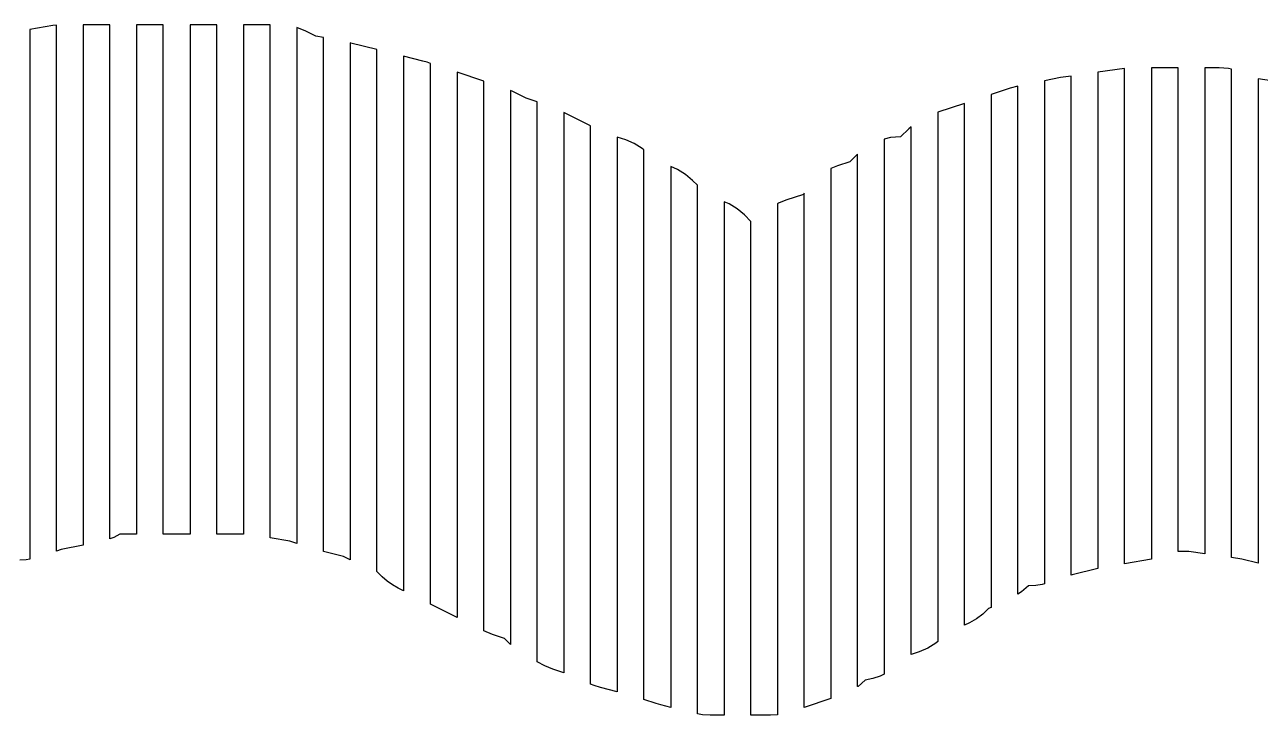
# Model space of a CAD drawing. Header units: metres. Extents: x -6 to 1890, y -8 to 898.
# Drawn here: x 548.8 to 733.9, y 89.1 to 192.6 of the extents above; entities that cross this region are included whole.
import ezdxf

# ---------------------------------------------------------------- set-up
doc = ezdxf.new("R2010")
doc.units = ezdxf.units.M
doc.layers.add('PASSADAS_COMPLETAS', color=1, linetype='CONTINUOUS')
doc.layers.add('PECAS_2D', color=3, linetype='CONTINUOUS')

msp = doc.modelspace()

# ---------------------------------------------------------------- linework, layer by layer
at = {"layer": 'PASSADAS_COMPLETAS'}
msp.add_lwpolyline([(737.578, 183.95), (733.578, 184.521), (733.578, 179.338), (733.578, 178.042), (733.578, 176.746), (733.578, 175.45), (733.578, 174.155), (733.578, 172.859), (733.578, 171.563), (733.578, 170.267), (733.578, 168.972), (733.578, 167.676), (733.578, 166.38), (733.578, 163.788), (733.578, 161.197), (733.578, 159.901), (733.578, 158.605), (733.578, 157.309), (733.578, 156.014), (733.578, 122.323), (733.578, 121.027), (733.578, 119.731), (733.578, 118.436), (733.578, 117.14), (733.578, 115.844), (733.578, 114.548), (733.578, 111.957), (731.157, 112.562), (729.578, 112.787), (729.578, 116.639), (729.578, 117.923), (729.578, 119.207), (729.578, 120.491), (729.578, 121.775), (729.578, 156.442), (729.578, 157.726), (729.578, 159.01), (729.578, 160.294), (729.578, 161.578), (729.578, 164.146), (729.578, 167.998), (729.578, 169.282), (729.578, 170.566), (729.578, 171.85), (729.578, 173.134), (729.578, 174.418), (729.578, 175.702), (729.578, 176.986), (729.578, 178.27), (729.578, 179.554), (729.578, 180.838), (729.578, 185.974), (729.136, 186.078), (727.738, 186.186), (725.578, 186.186), (725.578, 179.684), (725.578, 178.383), (725.578, 177.083), (725.578, 175.782), (725.578, 174.482), (725.578, 173.181), (725.578, 171.881), (725.578, 170.58), (725.578, 169.28), (725.578, 166.679), (725.578, 164.078), (725.578, 162.777), (725.578, 161.477), (725.578, 160.176), (725.578, 158.876), (725.578, 157.575), (725.578, 156.275), (725.578, 122.462), (725.578, 121.162), (725.578, 119.861), (725.578, 118.561), (725.578, 117.26), (725.578, 115.96), (725.578, 113.359), (723.214, 113.697), (721.578, 113.697), (721.578, 117.58), (721.578, 118.874), (721.578, 120.169), (721.578, 121.463), (721.578, 122.758), (721.578, 124.052), (721.578, 157.708), (721.578, 159.003), (721.578, 160.297), (721.578, 161.592), (721.578, 164.18), (721.578, 166.769), (721.578, 168.064), (721.578, 169.358), (721.578, 170.653), (721.578, 171.947), (721.578, 173.242), (721.578, 174.536), (721.578, 175.831), (721.578, 177.125), (721.578, 178.419), (721.578, 179.714), (721.578, 186.186), (717.578, 186.186), (717.578, 179.725), (717.578, 178.432), (717.578, 177.14), (717.578, 175.848), (717.578, 174.555), (717.578, 173.263), (717.578, 171.971), (717.578, 170.678), (717.578, 169.386), (717.578, 168.094), (717.578, 165.509), (717.578, 162.924), (717.578, 161.632), (717.578, 160.34), (717.578, 159.048), (717.578, 157.755), (717.578, 124.155), (717.578, 122.863), (717.578, 121.57), (717.578, 120.278), (717.578, 118.986), (717.578, 117.693), (717.578, 116.401), (717.578, 112.524), (713.578, 111.857), (713.578, 115.765), (713.578, 117.067), (713.578, 118.37), (713.578, 119.672), (713.578, 120.975), (713.578, 122.277), (713.578, 156.142), (713.578, 157.444), (713.578, 158.746), (713.578, 160.049), (713.578, 161.351), (713.578, 162.654), (713.578, 165.259), (713.578, 166.561), (713.578, 169.166), (713.578, 170.469), (713.578, 171.771), (713.578, 173.074), (713.578, 174.376), (713.578, 175.679), (713.578, 176.981), (713.578, 178.284), (713.578, 179.586), (713.578, 186.098), (709.578, 185.531), (709.578, 179.005), (709.578, 177.7), (709.578, 176.395), (709.578, 175.09), (709.578, 173.785), (709.578, 172.48), (709.578, 171.174), (709.578, 169.869), (709.578, 168.564), (709.578, 167.259), (709.578, 165.954), (709.578, 163.344), (709.578, 160.733), (709.578, 159.428), (709.578, 158.123), (709.578, 156.818), (709.578, 155.513), (709.578, 122.885), (709.578, 121.58), (709.578, 120.274), (709.578, 118.969), (709.578, 117.664), (709.578, 116.359), (709.578, 115.054), (709.578, 111.139), (705.725, 110.175), (705.578, 110.126), (705.578, 113.997), (705.578, 115.287), (705.578, 116.577), (705.578, 117.868), (705.578, 119.158), (705.578, 120.448), (705.578, 156.574), (705.578, 157.865), (705.578, 159.155), (705.578, 160.445), (705.578, 161.735), (705.578, 164.316), (705.578, 166.896), (705.578, 168.186), (705.578, 169.477), (705.578, 170.767), (705.578, 172.057), (705.578, 173.347), (705.578, 174.638), (705.578, 175.928), (705.578, 177.218), (705.578, 178.508), (705.578, 184.959), (703.979, 184.717), (701.578, 184.237), (701.578, 177.736), (701.578, 176.436), (701.578, 175.136), (701.578, 173.835), (701.578, 172.535), (701.578, 171.235), (701.578, 169.935), (701.578, 168.635), (701.578, 167.335), (701.578, 166.035), (701.578, 164.734), (701.578, 163.434), (701.578, 160.834), (701.578, 159.534), (701.578, 158.234), (701.578, 156.934), (701.578, 155.633), (701.578, 154.333), (701.578, 119.229), (701.578, 117.929), (701.578, 116.629), (701.578, 115.329), (701.578, 114.029), (701.578, 112.729), (701.578, 108.828), (701.239, 108.735), (700.274, 108.578), (699.191, 108.526), (698.112, 107.625), (697.578, 107.304), (697.578, 111.176), (697.578, 112.466), (697.578, 113.756), (697.578, 115.047), (697.578, 116.337), (697.578, 117.627), (697.578, 155.048), (697.578, 156.339), (697.578, 157.629), (697.578, 158.92), (697.578, 160.21), (697.578, 162.791), (697.578, 164.081), (697.578, 165.371), (697.578, 166.662), (697.578, 167.952), (697.578, 169.243), (697.578, 170.533), (697.578, 171.823), (697.578, 173.114), (697.578, 174.404), (697.578, 175.694), (697.578, 176.985), (697.578, 183.437), (696.423, 183.134), (693.578, 182.186), (693.578, 175.67), (693.578, 174.367), (693.578, 173.063), (693.578, 171.76), (693.578, 169.154), (693.578, 167.851), (693.578, 166.547), (693.578, 165.244), (693.578, 163.941), (693.578, 161.335), (693.578, 160.031), (693.578, 158.728), (693.578, 157.425), (693.578, 156.122), (693.578, 154.819), (693.578, 153.516), (693.578, 115.723), (693.578, 114.42), (693.578, 113.117), (693.578, 111.814), (693.578, 110.51), (693.578, 109.207), (693.578, 105.298), (693.193, 105.136), (692.349, 104.299), (691.395, 103.573), (690.353, 102.979), (689.578, 102.663), (689.578, 107.875), (689.578, 109.179), (689.578, 110.482), (689.578, 111.785), (689.578, 113.088), (689.578, 114.391), (689.578, 152.183), (689.578, 153.486), (689.578, 154.789), (689.578, 156.092), (689.578, 157.395), (689.578, 160.002), (689.578, 161.305), (689.578, 162.608), (689.578, 163.911), (689.578, 165.214), (689.578, 166.518), (689.578, 167.821), (689.578, 169.124), (689.578, 171.73), (689.578, 173.033), (689.578, 174.337), (689.578, 180.852), (685.578, 179.519), (685.578, 173.017), (685.578, 171.716), (685.578, 170.416), (685.578, 169.115), (685.578, 167.815), (685.578, 165.214), (685.578, 162.613), (685.578, 161.313), (685.578, 160.012), (685.578, 158.712), (685.578, 157.412), (685.578, 156.111), (685.578, 154.811), (685.578, 153.51), (685.578, 152.21), (685.578, 150.909), (685.578, 149.609), (685.578, 111.896), (685.578, 110.596), (685.578, 109.296), (685.578, 107.995), (685.578, 106.695), (685.578, 105.394), (685.578, 104.094), (685.578, 100.193), (685.281, 99.938), (684.081, 99.197), (682.789, 98.652), (681.578, 98.248), (681.578, 102.139), (681.578, 103.436), (681.578, 104.733), (681.578, 106.029), (681.578, 107.326), (681.578, 108.623), (681.578, 111.217), (681.578, 147.527), (681.578, 148.824), (681.578, 150.121), (681.578, 151.418), (681.578, 152.714), (681.578, 154.011), (681.578, 155.308), (681.578, 156.605), (681.578, 157.902), (681.578, 159.198), (681.578, 160.495), (681.578, 161.792), (681.578, 163.089), (681.578, 164.386), (681.578, 165.682), (681.578, 166.979), (681.578, 168.276), (681.578, 169.573), (681.578, 170.87), (681.578, 177.354), (681.233, 177.058), (680.02, 175.845), (678.506, 175.736), (677.578, 175.515), (677.578, 169.047), (677.578, 167.754), (677.578, 166.46), (677.578, 165.167), (677.578, 163.874), (677.578, 162.58), (677.578, 161.287), (677.578, 159.993), (677.578, 158.7), (677.578, 156.113), (677.578, 153.526), (677.578, 152.232), (677.578, 150.939), (677.578, 149.645), (677.578, 148.352), (677.578, 147.058), (677.578, 106.961), (677.578, 105.667), (677.578, 104.374), (677.578, 103.08), (677.578, 101.787), (677.578, 100.493), (677.578, 99.2), (677.578, 95.319), (676.974, 95.018), (675.861, 94.633), (674.713, 94.388), (673.648, 93.475), (673.578, 93.432), (673.578, 97.295), (673.578, 98.583), (673.578, 99.87), (673.578, 101.158), (673.578, 102.446), (673.578, 103.733), (673.578, 143.651), (673.578, 144.938), (673.578, 146.226), (673.578, 147.513), (673.578, 148.801), (673.578, 150.089), (673.578, 151.376), (673.578, 152.664), (673.578, 153.952), (673.578, 155.239), (673.578, 156.527), (673.578, 157.815), (673.578, 159.102), (673.578, 161.678), (673.578, 162.965), (673.578, 164.253), (673.578, 165.541), (673.578, 166.828), (673.578, 173.266), (672.411, 172.114), (670.571, 171.501), (669.578, 171.085), (669.578, 164.575), (669.578, 163.273), (669.578, 161.971), (669.578, 160.669), (669.578, 159.367), (669.578, 158.065), (669.578, 156.763), (669.578, 155.461), (669.578, 154.159), (669.578, 152.857), (669.578, 151.555), (669.578, 150.253), (669.578, 148.951), (669.578, 147.649), (669.578, 146.347), (669.578, 145.045), (669.578, 143.743), (669.578, 142.441), (669.578, 141.139), (669.578, 103.381), (669.578, 102.079), (669.578, 100.777), (669.578, 99.475), (669.578, 98.173), (669.578, 96.871), (669.578, 95.569), (669.578, 91.663), (665.578, 90.33), (665.578, 94.184), (665.578, 95.468), (665.578, 96.753), (665.578, 98.038), (665.578, 99.322), (665.578, 100.607), (665.578, 101.891), (665.578, 139.145), (665.578, 140.43), (665.578, 141.714), (665.578, 142.999), (665.578, 144.283), (665.578, 145.568), (665.578, 146.853), (665.578, 148.137), (665.578, 149.422), (665.578, 151.991), (665.578, 153.276), (665.578, 154.56), (665.578, 155.845), (665.578, 157.13), (665.578, 158.414), (665.578, 159.699), (665.578, 160.983), (665.578, 167.406), (665.451, 167.209), (662.815, 166.33), (661.714, 165.881), (661.578, 165.803), (661.578, 158.014), (661.578, 156.715), (661.578, 155.417), (661.578, 154.119), (661.578, 152.82), (661.578, 151.522), (661.578, 150.224), (661.578, 148.925), (661.578, 147.627), (661.578, 146.329), (661.578, 145.03), (661.578, 143.732), (661.578, 142.434), (661.578, 141.135), (661.578, 139.837), (661.578, 138.539), (661.578, 137.24), (661.578, 135.942), (661.578, 99.589), (661.578, 98.291), (661.578, 96.992), (661.578, 95.694), (661.578, 94.396), (661.578, 93.097), (661.578, 89.203), (660.522, 89.137), (657.578, 89.137), (657.578, 93.033), (657.578, 94.332), (657.578, 95.631), (657.578, 96.93), (657.578, 98.229), (657.578, 131.998), (657.578, 133.297), (657.578, 134.596), (657.578, 135.895), (657.578, 137.193), (657.578, 138.492), (657.578, 139.791), (657.578, 141.09), (657.578, 142.389), (657.578, 144.986), (657.578, 147.584), (657.578, 151.481), (657.578, 154.078), (657.578, 155.377), (657.578, 163.17), (656.616, 164.132), (655.551, 165.044), (654.351, 165.785), (653.578, 166.111), (653.578, 158.284), (653.578, 156.979), (653.578, 154.37), (653.578, 147.846), (653.578, 141.323), (653.578, 140.018), (653.578, 137.409), (653.578, 136.104), (653.578, 134.8), (653.578, 133.495), (653.578, 132.19), (653.578, 130.886), (653.578, 98.27), (653.578, 96.965), (653.578, 95.66), (653.578, 94.356), (653.578, 93.051), (653.578, 89.137), (651.474, 89.137), (650.362, 89.205), (649.578, 89.351), (649.578, 93.248), (649.578, 94.547), (649.578, 95.845), (649.578, 97.144), (649.578, 98.443), (649.578, 132.215), (649.578, 133.514), (649.578, 134.813), (649.578, 136.112), (649.578, 137.411), (649.578, 141.308), (649.578, 143.905), (649.578, 146.503), (649.578, 149.101), (649.578, 151.699), (649.578, 154.297), (649.578, 156.895), (649.578, 159.492), (649.578, 160.791), (649.578, 162.09), (649.578, 168.585), (648.861, 169.302), (647.796, 170.214), (646.596, 170.956), (645.578, 171.385), (645.578, 163.665), (645.578, 162.379), (645.578, 161.092), (645.578, 158.519), (645.578, 155.946), (645.578, 153.373), (645.578, 150.8), (645.578, 148.227), (645.578, 145.653), (645.578, 143.08), (645.578, 140.507), (645.578, 139.221), (645.578, 137.934), (645.578, 136.647), (645.578, 135.361), (645.578, 100.624), (645.578, 99.337), (645.578, 98.05), (645.578, 96.764), (645.578, 95.477), (645.578, 94.191), (645.578, 92.904), (645.578, 90.331), (644.097, 90.701), (643.426, 90.897), (641.578, 91.513), (641.578, 94.087), (641.578, 95.374), (641.578, 96.661), (641.578, 97.948), (641.578, 99.235), (641.578, 100.522), (641.578, 101.809), (641.578, 137.845), (641.578, 140.419), (641.578, 141.706), (641.578, 145.568), (641.578, 148.142), (641.578, 150.716), (641.578, 153.29), (641.578, 155.864), (641.578, 158.438), (641.578, 161.012), (641.578, 162.299), (641.578, 166.16), (641.578, 167.447), (641.578, 173.882), (641.333, 174.092), (640.133, 174.834), (638.841, 175.378), (637.578, 175.799), (637.578, 169.303), (637.578, 168.004), (637.578, 166.705), (637.578, 164.107), (637.578, 162.808), (637.578, 160.209), (637.578, 157.611), (637.578, 155.013), (637.578, 152.415), (637.578, 149.816), (637.578, 147.218), (637.578, 144.62), (637.578, 143.321), (637.578, 142.022), (637.578, 140.722), (637.578, 103.047), (637.578, 101.748), (637.578, 100.449), (637.578, 99.15), (637.578, 97.851), (637.578, 96.552), (637.578, 95.252), (637.578, 92.654), (635.048, 93.287), (634.098, 93.58), (633.578, 93.806), (633.578, 96.38), (633.578, 97.667), (633.578, 98.954), (633.578, 100.241), (633.578, 101.528), (633.578, 102.815), (633.578, 104.102), (633.578, 142.714), (633.578, 144.002), (633.578, 145.289), (633.578, 146.576), (633.578, 147.863), (633.578, 150.437), (633.578, 153.011), (633.578, 155.585), (633.578, 158.159), (633.578, 160.734), (633.578, 163.308), (633.578, 165.882), (633.578, 167.169), (633.578, 169.743), (633.578, 171.03), (633.578, 172.317), (633.578, 177.466), (629.578, 179.466), (629.578, 173.008), (629.578, 171.716), (629.578, 170.424), (629.578, 167.841), (629.578, 166.55), (629.578, 163.967), (629.578, 161.383), (629.578, 158.8), (629.578, 156.217), (629.578, 153.634), (629.578, 151.051), (629.578, 149.759), (629.578, 148.468), (629.578, 147.176), (629.578, 145.884), (629.578, 107.137), (629.578, 105.845), (629.578, 104.554), (629.578, 103.262), (629.578, 101.971), (629.578, 100.679), (629.578, 99.387), (629.578, 95.513), (627.915, 96.067), (626.723, 96.561), (625.578, 97.133), (625.578, 102.3), (625.578, 103.591), (625.578, 104.883), (625.578, 106.175), (625.578, 107.467), (625.578, 108.758), (625.578, 147.508), (625.578, 148.8), (625.578, 150.092), (625.578, 151.383), (625.578, 152.675), (625.578, 155.258), (625.578, 157.842), (625.578, 160.425), (625.578, 163.008), (625.578, 165.592), (625.578, 168.175), (625.578, 170.758), (625.578, 173.342), (625.578, 174.633), (625.578, 175.925), (625.578, 181.092), (623.943, 181.637), (621.936, 182.64), (621.578, 182.789), (621.578, 177.599), (621.578, 176.301), (621.578, 175.004), (621.578, 172.409), (621.578, 171.112), (621.578, 168.517), (621.578, 165.922), (621.578, 163.327), (621.578, 160.732), (621.578, 158.137), (621.578, 155.542), (621.578, 154.245), (621.578, 152.947), (621.578, 151.65), (621.578, 150.353), (621.578, 149.055), (621.578, 111.429), (621.578, 110.132), (621.578, 108.835), (621.578, 107.537), (621.578, 106.24), (621.578, 104.942), (621.578, 103.645), (621.578, 99.753), (620.706, 100.624), (618.866, 101.237), (617.578, 101.779), (617.578, 105.642), (617.578, 106.93), (617.578, 108.218), (617.578, 109.505), (617.578, 110.793), (617.578, 112.081), (617.578, 113.368), (617.578, 150.71), (617.578, 151.998), (617.578, 153.286), (617.578, 154.573), (617.578, 155.861), (617.578, 158.436), (617.578, 161.012), (617.578, 163.587), (617.578, 166.162), (617.578, 168.737), (617.578, 171.313), (617.578, 173.888), (617.578, 175.176), (617.578, 177.751), (617.578, 179.039), (617.578, 184.189), (613.578, 185.523), (613.578, 180.333), (613.578, 179.035), (613.578, 177.738), (613.578, 175.143), (613.578, 172.548), (613.578, 169.953), (613.578, 167.358), (613.578, 164.762), (613.578, 162.167), (613.578, 159.572), (613.578, 158.275), (613.578, 156.977), (613.578, 155.68), (613.578, 154.382), (613.578, 153.085), (613.578, 151.787), (613.578, 115.457), (613.578, 112.862), (613.578, 111.565), (613.578, 110.267), (613.578, 108.969), (613.578, 103.779), (609.578, 105.779), (609.578, 109.64), (609.578, 110.927), (609.578, 112.214), (609.578, 113.501), (609.578, 114.788), (609.578, 116.075), (609.578, 118.649), (609.578, 153.396), (609.578, 154.683), (609.578, 155.97), (609.578, 157.257), (609.578, 158.544), (609.578, 159.83), (609.578, 162.404), (609.578, 164.978), (609.578, 167.552), (609.578, 170.126), (609.578, 172.7), (609.578, 175.274), (609.578, 176.561), (609.578, 179.134), (609.578, 180.421), (609.578, 181.708), (609.578, 186.856), (609.11, 187.012), (608.44, 187.207), (605.578, 187.923), (605.578, 182.752), (605.578, 181.459), (605.578, 180.167), (605.578, 177.582), (605.578, 174.996), (605.578, 172.411), (605.578, 169.826), (605.578, 167.24), (605.578, 164.655), (605.578, 162.07), (605.578, 159.485), (605.578, 158.192), (605.578, 156.899), (605.578, 155.607), (605.578, 119.413), (605.578, 118.12), (605.578, 116.828), (605.578, 115.535), (605.578, 114.243), (605.578, 112.95), (605.578, 111.657), (605.578, 107.779), (604.748, 108.194), (603.901, 108.676), (603.108, 109.248), (602.383, 109.899), (601.578, 110.704), (601.578, 113.312), (601.578, 114.615), (601.578, 115.919), (601.578, 117.222), (601.578, 118.526), (601.578, 119.83), (601.578, 121.133), (601.578, 156.332), (601.578, 157.635), (601.578, 158.939), (601.578, 160.243), (601.578, 162.85), (601.578, 165.457), (601.578, 168.064), (601.578, 170.672), (601.578, 173.279), (601.578, 175.886), (601.578, 178.493), (601.578, 179.797), (601.578, 181.101), (601.578, 182.404), (601.578, 183.708), (601.578, 188.923), (597.677, 189.887), (597.578, 189.907), (597.578, 184.742), (597.578, 183.45), (597.578, 180.868), (597.578, 176.993), (597.578, 174.411), (597.578, 171.828), (597.578, 169.245), (597.578, 166.663), (597.578, 164.08), (597.578, 161.497), (597.578, 160.206), (597.578, 158.915), (597.578, 157.623), (597.578, 122.757), (597.578, 121.465), (597.578, 120.174), (597.578, 118.883), (597.578, 117.591), (597.578, 116.3), (597.578, 115.008), (597.578, 112.426), (596.594, 112.918), (593.578, 113.672), (593.578, 116.24), (593.578, 117.524), (593.578, 118.808), (593.578, 120.091), (593.578, 121.375), (593.578, 122.659), (593.578, 123.943), (593.578, 158.609), (593.578, 159.893), (593.578, 161.177), (593.578, 162.461), (593.578, 163.745), (593.578, 166.313), (593.578, 168.88), (593.578, 171.448), (593.578, 174.016), (593.578, 176.584), (593.578, 179.152), (593.578, 180.436), (593.578, 183.004), (593.578, 184.287), (593.578, 185.571), (593.578, 190.707), (592.409, 190.941), (590.913, 191.689), (589.578, 192.226), (589.578, 185.78), (589.578, 184.491), (589.578, 183.202), (589.578, 180.624), (589.578, 178.045), (589.578, 175.467), (589.578, 172.889), (589.578, 170.311), (589.578, 167.732), (589.578, 165.154), (589.578, 163.865), (589.578, 162.576), (589.578, 161.287), (589.578, 159.998), (589.578, 158.708), (589.578, 125.191), (589.578, 123.902), (589.578, 122.613), (589.578, 121.324), (589.578, 120.035), (589.578, 118.745), (589.578, 117.456), (589.578, 114.878), (588.521, 115.23), (585.578, 115.721), (585.578, 118.329), (585.578, 119.633), (585.578, 120.936), (585.578, 122.24), (585.578, 123.544), (585.578, 124.848), (585.578, 160.053), (585.578, 161.356), (585.578, 162.66), (585.578, 163.964), (585.578, 165.268), (585.578, 167.876), (585.578, 170.483), (585.578, 173.091), (585.578, 175.699), (585.578, 178.307), (585.578, 179.611), (585.578, 180.914), (585.578, 182.218), (585.578, 183.522), (585.578, 184.826), (585.578, 186.13), (585.578, 192.649), (581.578, 192.649), (581.578, 187.472), (581.578, 186.177), (581.578, 184.883), (581.578, 183.589), (581.578, 182.294), (581.578, 179.706), (581.578, 177.117), (581.578, 174.528), (581.578, 171.939), (581.578, 169.351), (581.578, 166.762), (581.578, 164.173), (581.578, 162.879), (581.578, 161.585), (581.578, 160.29), (581.578, 126.637), (581.578, 125.342), (581.578, 124.048), (581.578, 122.754), (581.578, 121.459), (581.578, 120.165), (581.578, 118.871), (581.578, 116.282), (577.578, 116.282), (577.578, 120.165), (577.578, 121.459), (577.578, 122.754), (577.578, 124.048), (577.578, 125.342), (577.578, 126.637), (577.578, 160.29), (577.578, 161.585), (577.578, 162.879), (577.578, 164.173), (577.578, 166.762), (577.578, 169.351), (577.578, 171.939), (577.578, 174.528), (577.578, 177.117), (577.578, 179.706), (577.578, 182.294), (577.578, 183.589), (577.578, 186.177), (577.578, 187.472), (577.578, 192.649), (573.578, 192.649), (573.578, 187.472), (573.578, 186.177), (573.578, 184.883), (573.578, 182.294), (573.578, 181), (573.578, 178.411), (573.578, 175.823), (573.578, 173.234), (573.578, 170.645), (573.578, 168.056), (573.578, 165.468), (573.578, 164.173), (573.578, 162.879), (573.578, 161.585), (573.578, 126.637), (573.578, 125.342), (573.578, 124.048), (573.578, 122.754), (573.578, 121.459), (573.578, 120.165), (573.578, 116.282), (569.578, 116.282), (569.578, 120.165), (569.578, 121.459), (569.578, 122.754), (569.578, 124.048), (569.578, 125.342), (569.578, 161.585), (569.578, 162.879), (569.578, 164.173), (569.578, 165.468), (569.578, 168.056), (569.578, 170.645), (569.578, 173.234), (569.578, 175.823), (569.578, 178.411), (569.578, 179.706), (569.578, 182.294), (569.578, 184.883), (569.578, 186.177), (569.578, 187.472), (569.578, 192.649), (565.578, 192.649), (565.578, 187.472), (565.578, 186.177), (565.578, 184.883), (565.578, 183.589), (565.578, 181), (565.578, 179.706), (565.578, 177.117), (565.578, 174.528), (565.578, 171.939), (565.578, 169.351), (565.578, 166.762), (565.578, 165.468), (565.578, 164.173), (565.578, 162.879), (565.578, 161.585), (565.578, 125.342), (565.578, 124.048), (565.578, 122.754), (565.578, 121.459), (565.578, 120.165), (565.578, 116.282), (563.081, 116.282), (562.163, 115.801), (561.578, 115.575), (561.578, 119.429), (561.578, 120.713), (561.578, 121.998), (561.578, 123.282), (561.578, 124.567), (561.578, 125.852), (561.578, 159.25), (561.578, 160.535), (561.578, 161.82), (561.578, 163.104), (561.578, 164.389), (561.578, 166.958), (561.578, 169.527), (561.578, 172.096), (561.578, 174.665), (561.578, 177.234), (561.578, 179.804), (561.578, 182.373), (561.578, 183.657), (561.578, 186.226), (561.578, 187.511), (561.578, 192.649), (557.578, 192.649), (557.578, 186.149), (557.578, 184.849), (557.578, 183.549), (557.578, 182.248), (557.578, 180.948), (557.578, 178.348), (557.578, 177.048), (557.578, 174.448), (557.578, 171.848), (557.578, 169.247), (557.578, 166.647), (557.578, 165.347), (557.578, 164.047), (557.578, 162.747), (557.578, 161.447), (557.578, 160.147), (557.578, 125.044), (557.578, 123.744), (557.578, 122.444), (557.578, 121.144), (557.578, 119.844), (557.578, 118.544), (557.578, 114.643), (554.283, 113.984), (553.578, 113.749), (553.578, 117.626), (553.578, 118.918), (553.578, 120.21), (553.578, 121.502), (553.578, 122.794), (553.578, 124.086), (553.578, 160.267), (553.578, 161.559), (553.578, 162.851), (553.578, 164.143), (553.578, 166.728), (553.578, 169.312), (553.578, 171.896), (553.578, 175.773), (553.578, 178.357), (553.578, 180.941), (553.578, 183.526), (553.578, 184.818), (553.578, 186.11), (553.578, 192.571), (553.032, 192.525), (549.578, 191.95), (549.578, 185.441), (549.578, 184.139), (549.578, 181.536), (549.578, 178.932), (549.578, 177.631), (549.578, 175.027), (549.578, 172.424), (549.578, 169.82), (549.578, 167.217), (549.578, 164.613), (549.578, 163.311), (549.578, 162.01), (549.578, 160.708), (549.578, 158.105), (549.578, 122.958), (549.578, 121.656), (549.578, 120.354), (549.578, 119.052), (549.578, 117.751), (549.578, 116.449), (549.578, 112.544), (549.039, 112.456), (548.065, 112.404)], dxfattribs=at)
at = {"layer": 'PECAS_2D'}
msp.add_lwpolyline([(737.578, 183.95), (733.578, 184.521), (733.578, 179.338), (733.578, 178.042), (733.578, 176.746), (733.578, 175.45), (733.578, 174.155), (733.578, 172.859), (733.578, 171.563), (733.578, 170.267), (733.578, 168.972), (733.578, 167.676), (733.578, 166.38), (733.578, 163.788), (733.578, 161.197), (733.578, 159.901), (733.578, 158.605), (733.578, 157.309), (733.578, 156.014), (733.578, 122.323), (733.578, 121.027), (733.578, 119.731), (733.578, 118.436), (733.578, 117.14), (733.578, 115.844), (733.578, 114.548), (733.578, 111.957), (731.157, 112.562), (729.578, 112.787), (729.578, 116.639), (729.578, 117.923), (729.578, 119.207), (729.578, 120.491), (729.578, 121.775), (729.578, 156.442), (729.578, 157.726), (729.578, 159.01), (729.578, 160.294), (729.578, 161.578), (729.578, 164.146), (729.578, 167.998), (729.578, 169.282), (729.578, 170.566), (729.578, 171.85), (729.578, 173.134), (729.578, 174.418), (729.578, 175.702), (729.578, 176.986), (729.578, 178.27), (729.578, 179.554), (729.578, 180.838), (729.578, 185.974), (729.136, 186.078), (727.738, 186.186), (725.578, 186.186), (725.578, 179.684), (725.578, 178.383), (725.578, 177.083), (725.578, 175.782), (725.578, 174.482), (725.578, 173.181), (725.578, 171.881), (725.578, 170.58), (725.578, 169.28), (725.578, 166.679), (725.578, 164.078), (725.578, 162.777), (725.578, 161.477), (725.578, 160.176), (725.578, 158.876), (725.578, 157.575), (725.578, 156.275), (725.578, 122.462), (725.578, 121.162), (725.578, 119.861), (725.578, 118.561), (725.578, 117.26), (725.578, 115.96), (725.578, 113.359), (723.214, 113.697), (721.578, 113.697), (721.578, 117.58), (721.578, 118.874), (721.578, 120.169), (721.578, 121.463), (721.578, 122.758), (721.578, 124.052), (721.578, 157.708), (721.578, 159.003), (721.578, 160.297), (721.578, 161.592), (721.578, 164.18), (721.578, 166.769), (721.578, 168.064), (721.578, 169.358), (721.578, 170.653), (721.578, 171.947), (721.578, 173.242), (721.578, 174.536), (721.578, 175.831), (721.578, 177.125), (721.578, 178.419), (721.578, 179.714), (721.578, 186.186), (717.578, 186.186), (717.578, 179.725), (717.578, 178.432), (717.578, 177.14), (717.578, 175.848), (717.578, 174.555), (717.578, 173.263), (717.578, 171.971), (717.578, 170.678), (717.578, 169.386), (717.578, 168.094), (717.578, 165.509), (717.578, 162.924), (717.578, 161.632), (717.578, 160.34), (717.578, 159.048), (717.578, 157.755), (717.578, 124.155), (717.578, 122.863), (717.578, 121.57), (717.578, 120.278), (717.578, 118.986), (717.578, 117.693), (717.578, 116.401), (717.578, 112.524), (713.578, 111.857), (713.578, 115.765), (713.578, 117.067), (713.578, 118.37), (713.578, 119.672), (713.578, 120.975), (713.578, 122.277), (713.578, 156.142), (713.578, 157.444), (713.578, 158.746), (713.578, 160.049), (713.578, 161.351), (713.578, 162.654), (713.578, 165.259), (713.578, 166.561), (713.578, 169.166), (713.578, 170.469), (713.578, 171.771), (713.578, 173.074), (713.578, 174.376), (713.578, 175.679), (713.578, 176.981), (713.578, 178.284), (713.578, 179.586), (713.578, 186.098), (709.578, 185.531), (709.578, 179.005), (709.578, 177.7), (709.578, 176.395), (709.578, 175.09), (709.578, 173.785), (709.578, 172.48), (709.578, 171.174), (709.578, 169.869), (709.578, 168.564), (709.578, 167.259), (709.578, 165.954), (709.578, 163.344), (709.578, 160.733), (709.578, 159.428), (709.578, 158.123), (709.578, 156.818), (709.578, 155.513), (709.578, 122.885), (709.578, 121.58), (709.578, 120.274), (709.578, 118.969), (709.578, 117.664), (709.578, 116.359), (709.578, 115.054), (709.578, 111.139), (705.725, 110.175), (705.578, 110.126), (705.578, 113.997), (705.578, 115.287), (705.578, 116.577), (705.578, 117.868), (705.578, 119.158), (705.578, 120.448), (705.578, 156.574), (705.578, 157.865), (705.578, 159.155), (705.578, 160.445), (705.578, 161.735), (705.578, 164.316), (705.578, 166.896), (705.578, 168.186), (705.578, 169.477), (705.578, 170.767), (705.578, 172.057), (705.578, 173.347), (705.578, 174.638), (705.578, 175.928), (705.578, 177.218), (705.578, 178.508), (705.578, 184.959), (703.979, 184.717), (701.578, 184.237), (701.578, 177.736), (701.578, 176.436), (701.578, 175.136), (701.578, 173.835), (701.578, 172.535), (701.578, 171.235), (701.578, 169.935), (701.578, 168.635), (701.578, 167.335), (701.578, 166.035), (701.578, 164.734), (701.578, 163.434), (701.578, 160.834), (701.578, 159.534), (701.578, 158.234), (701.578, 156.934), (701.578, 155.633), (701.578, 154.333), (701.578, 119.229), (701.578, 117.929), (701.578, 116.629), (701.578, 115.329), (701.578, 114.029), (701.578, 112.729), (701.578, 108.828), (701.239, 108.735), (700.274, 108.578), (699.191, 108.526), (698.112, 107.625), (697.578, 107.304), (697.578, 111.176), (697.578, 112.466), (697.578, 113.756), (697.578, 115.047), (697.578, 116.337), (697.578, 117.627), (697.578, 155.048), (697.578, 156.339), (697.578, 157.629), (697.578, 158.92), (697.578, 160.21), (697.578, 162.791), (697.578, 164.081), (697.578, 165.371), (697.578, 166.662), (697.578, 167.952), (697.578, 169.243), (697.578, 170.533), (697.578, 171.823), (697.578, 173.114), (697.578, 174.404), (697.578, 175.694), (697.578, 176.985), (697.578, 183.437), (696.423, 183.134), (693.578, 182.186), (693.578, 175.67), (693.578, 174.367), (693.578, 173.063), (693.578, 171.76), (693.578, 169.154), (693.578, 167.851), (693.578, 166.547), (693.578, 165.244), (693.578, 163.941), (693.578, 161.335), (693.578, 160.031), (693.578, 158.728), (693.578, 157.425), (693.578, 156.122), (693.578, 154.819), (693.578, 153.516), (693.578, 115.723), (693.578, 114.42), (693.578, 113.117), (693.578, 111.814), (693.578, 110.51), (693.578, 109.207), (693.578, 105.298), (693.193, 105.136), (692.349, 104.299), (691.395, 103.573), (690.353, 102.979), (689.578, 102.663), (689.578, 107.875), (689.578, 109.179), (689.578, 110.482), (689.578, 111.785), (689.578, 113.088), (689.578, 114.391), (689.578, 152.183), (689.578, 153.486), (689.578, 154.789), (689.578, 156.092), (689.578, 157.395), (689.578, 160.002), (689.578, 161.305), (689.578, 162.608), (689.578, 163.911), (689.578, 165.214), (689.578, 166.518), (689.578, 167.821), (689.578, 169.124), (689.578, 171.73), (689.578, 173.033), (689.578, 174.337), (689.578, 180.852), (685.578, 179.519), (685.578, 173.017), (685.578, 171.716), (685.578, 170.416), (685.578, 169.115), (685.578, 167.815), (685.578, 165.214), (685.578, 162.613), (685.578, 161.313), (685.578, 160.012), (685.578, 158.712), (685.578, 157.412), (685.578, 156.111), (685.578, 154.811), (685.578, 153.51), (685.578, 152.21), (685.578, 150.909), (685.578, 149.609), (685.578, 111.896), (685.578, 110.596), (685.578, 109.296), (685.578, 107.995), (685.578, 106.695), (685.578, 105.394), (685.578, 104.094), (685.578, 100.193), (685.281, 99.938), (684.081, 99.197), (682.789, 98.652), (681.578, 98.248), (681.578, 102.139), (681.578, 103.436), (681.578, 104.733), (681.578, 106.029), (681.578, 107.326), (681.578, 108.623), (681.578, 111.217), (681.578, 147.527), (681.578, 148.824), (681.578, 150.121), (681.578, 151.418), (681.578, 152.714), (681.578, 154.011), (681.578, 155.308), (681.578, 156.605), (681.578, 157.902), (681.578, 159.198), (681.578, 160.495), (681.578, 161.792), (681.578, 163.089), (681.578, 164.386), (681.578, 165.682), (681.578, 166.979), (681.578, 168.276), (681.578, 169.573), (681.578, 170.87), (681.578, 177.354), (681.233, 177.058), (680.02, 175.845), (678.506, 175.736), (677.578, 175.515), (677.578, 169.047), (677.578, 167.754), (677.578, 166.46), (677.578, 165.167), (677.578, 163.874), (677.578, 162.58), (677.578, 161.287), (677.578, 159.993), (677.578, 158.7), (677.578, 156.113), (677.578, 153.526), (677.578, 152.232), (677.578, 150.939), (677.578, 149.645), (677.578, 148.352), (677.578, 147.058), (677.578, 106.961), (677.578, 105.667), (677.578, 104.374), (677.578, 103.08), (677.578, 101.787), (677.578, 100.493), (677.578, 99.2), (677.578, 95.319), (676.974, 95.018), (675.861, 94.633), (674.713, 94.388), (673.648, 93.475), (673.578, 93.432), (673.578, 97.295), (673.578, 98.583), (673.578, 99.87), (673.578, 101.158), (673.578, 102.446), (673.578, 103.733), (673.578, 143.651), (673.578, 144.938), (673.578, 146.226), (673.578, 147.513), (673.578, 148.801), (673.578, 150.089), (673.578, 151.376), (673.578, 152.664), (673.578, 153.952), (673.578, 155.239), (673.578, 156.527), (673.578, 157.815), (673.578, 159.102), (673.578, 161.678), (673.578, 162.965), (673.578, 164.253), (673.578, 165.541), (673.578, 166.828), (673.578, 173.266), (672.411, 172.114), (670.571, 171.501), (669.578, 171.085), (669.578, 164.575), (669.578, 163.273), (669.578, 161.971), (669.578, 160.669), (669.578, 159.367), (669.578, 158.065), (669.578, 156.763), (669.578, 155.461), (669.578, 154.159), (669.578, 152.857), (669.578, 151.555), (669.578, 150.253), (669.578, 148.951), (669.578, 147.649), (669.578, 146.347), (669.578, 145.045), (669.578, 143.743), (669.578, 142.441), (669.578, 141.139), (669.578, 103.381), (669.578, 102.079), (669.578, 100.777), (669.578, 99.475), (669.578, 98.173), (669.578, 96.871), (669.578, 95.569), (669.578, 91.663), (665.578, 90.33), (665.578, 94.184), (665.578, 95.468), (665.578, 96.753), (665.578, 98.038), (665.578, 99.322), (665.578, 100.607), (665.578, 101.891), (665.578, 139.145), (665.578, 140.43), (665.578, 141.714), (665.578, 142.999), (665.578, 144.283), (665.578, 145.568), (665.578, 146.853), (665.578, 148.137), (665.578, 149.422), (665.578, 151.991), (665.578, 153.276), (665.578, 154.56), (665.578, 155.845), (665.578, 157.13), (665.578, 158.414), (665.578, 159.699), (665.578, 160.983), (665.578, 167.406), (665.451, 167.209), (662.815, 166.33), (661.714, 165.881), (661.578, 165.803), (661.578, 158.014), (661.578, 156.715), (661.578, 155.417), (661.578, 154.119), (661.578, 152.82), (661.578, 151.522), (661.578, 150.224), (661.578, 148.925), (661.578, 147.627), (661.578, 146.329), (661.578, 145.03), (661.578, 143.732), (661.578, 142.434), (661.578, 141.135), (661.578, 139.837), (661.578, 138.539), (661.578, 137.24), (661.578, 135.942), (661.578, 99.589), (661.578, 98.291), (661.578, 96.992), (661.578, 95.694), (661.578, 94.396), (661.578, 93.097), (661.578, 89.203), (660.522, 89.137), (657.578, 89.137), (657.578, 93.033), (657.578, 94.332), (657.578, 95.631), (657.578, 96.93), (657.578, 98.229), (657.578, 131.998), (657.578, 133.297), (657.578, 134.596), (657.578, 135.895), (657.578, 137.193), (657.578, 138.492), (657.578, 139.791), (657.578, 141.09), (657.578, 142.389), (657.578, 144.986), (657.578, 147.584), (657.578, 151.481), (657.578, 154.078), (657.578, 155.377), (657.578, 163.17), (656.616, 164.132), (655.551, 165.044), (654.351, 165.785), (653.578, 166.111), (653.578, 158.284), (653.578, 156.979), (653.578, 154.37), (653.578, 147.846), (653.578, 141.323), (653.578, 140.018), (653.578, 137.409), (653.578, 136.104), (653.578, 134.8), (653.578, 133.495), (653.578, 132.19), (653.578, 130.886), (653.578, 98.27), (653.578, 96.965), (653.578, 95.66), (653.578, 94.356), (653.578, 93.051), (653.578, 89.137), (651.474, 89.137), (650.362, 89.205), (649.578, 89.351), (649.578, 93.248), (649.578, 94.547), (649.578, 95.845), (649.578, 97.144), (649.578, 98.443), (649.578, 132.215), (649.578, 133.514), (649.578, 134.813), (649.578, 136.112), (649.578, 137.411), (649.578, 141.308), (649.578, 143.905), (649.578, 146.503), (649.578, 149.101), (649.578, 151.699), (649.578, 154.297), (649.578, 156.895), (649.578, 159.492), (649.578, 160.791), (649.578, 162.09), (649.578, 168.585), (648.861, 169.302), (647.796, 170.214), (646.596, 170.956), (645.578, 171.385), (645.578, 163.665), (645.578, 162.379), (645.578, 161.092), (645.578, 158.519), (645.578, 155.946), (645.578, 153.373), (645.578, 150.8), (645.578, 148.227), (645.578, 145.653), (645.578, 143.08), (645.578, 140.507), (645.578, 139.221), (645.578, 137.934), (645.578, 136.647), (645.578, 135.361), (645.578, 100.624), (645.578, 99.337), (645.578, 98.05), (645.578, 96.764), (645.578, 95.477), (645.578, 94.191), (645.578, 92.904), (645.578, 90.331), (644.097, 90.701), (643.426, 90.897), (641.578, 91.513), (641.578, 94.087), (641.578, 95.374), (641.578, 96.661), (641.578, 97.948), (641.578, 99.235), (641.578, 100.522), (641.578, 101.809), (641.578, 137.845), (641.578, 140.419), (641.578, 141.706), (641.578, 145.568), (641.578, 148.142), (641.578, 150.716), (641.578, 153.29), (641.578, 155.864), (641.578, 158.438), (641.578, 161.012), (641.578, 162.299), (641.578, 166.16), (641.578, 167.447), (641.578, 173.882), (641.333, 174.092), (640.133, 174.834), (638.841, 175.378), (637.578, 175.799), (637.578, 169.303), (637.578, 168.004), (637.578, 166.705), (637.578, 164.107), (637.578, 162.808), (637.578, 160.209), (637.578, 157.611), (637.578, 155.013), (637.578, 152.415), (637.578, 149.816), (637.578, 147.218), (637.578, 144.62), (637.578, 143.321), (637.578, 142.022), (637.578, 140.722), (637.578, 103.047), (637.578, 101.748), (637.578, 100.449), (637.578, 99.15), (637.578, 97.851), (637.578, 96.552), (637.578, 95.252), (637.578, 92.654), (635.048, 93.287), (634.098, 93.58), (633.578, 93.806), (633.578, 96.38), (633.578, 97.667), (633.578, 98.954), (633.578, 100.241), (633.578, 101.528), (633.578, 102.815), (633.578, 104.102), (633.578, 142.714), (633.578, 144.002), (633.578, 145.289), (633.578, 146.576), (633.578, 147.863), (633.578, 150.437), (633.578, 153.011), (633.578, 155.585), (633.578, 158.159), (633.578, 160.734), (633.578, 163.308), (633.578, 165.882), (633.578, 167.169), (633.578, 169.743), (633.578, 171.03), (633.578, 172.317), (633.578, 177.466), (629.578, 179.466), (629.578, 173.008), (629.578, 171.716), (629.578, 170.424), (629.578, 167.841), (629.578, 166.55), (629.578, 163.967), (629.578, 161.383), (629.578, 158.8), (629.578, 156.217), (629.578, 153.634), (629.578, 151.051), (629.578, 149.759), (629.578, 148.468), (629.578, 147.176), (629.578, 145.884), (629.578, 107.137), (629.578, 105.845), (629.578, 104.554), (629.578, 103.262), (629.578, 101.971), (629.578, 100.679), (629.578, 99.387), (629.578, 95.513), (627.915, 96.067), (626.723, 96.561), (625.578, 97.133), (625.578, 102.3), (625.578, 103.591), (625.578, 104.883), (625.578, 106.175), (625.578, 107.467), (625.578, 108.758), (625.578, 147.508), (625.578, 148.8), (625.578, 150.092), (625.578, 151.383), (625.578, 152.675), (625.578, 155.258), (625.578, 157.842), (625.578, 160.425), (625.578, 163.008), (625.578, 165.592), (625.578, 168.175), (625.578, 170.758), (625.578, 173.342), (625.578, 174.633), (625.578, 175.925), (625.578, 181.092), (623.943, 181.637), (621.936, 182.64), (621.578, 182.789), (621.578, 177.599), (621.578, 176.301), (621.578, 175.004), (621.578, 172.409), (621.578, 171.112), (621.578, 168.517), (621.578, 165.922), (621.578, 163.327), (621.578, 160.732), (621.578, 158.137), (621.578, 155.542), (621.578, 154.245), (621.578, 152.947), (621.578, 151.65), (621.578, 150.353), (621.578, 149.055), (621.578, 111.429), (621.578, 110.132), (621.578, 108.835), (621.578, 107.537), (621.578, 106.24), (621.578, 104.942), (621.578, 103.645), (621.578, 99.753), (620.706, 100.624), (618.866, 101.237), (617.578, 101.779), (617.578, 105.642), (617.578, 106.93), (617.578, 108.218), (617.578, 109.505), (617.578, 110.793), (617.578, 112.081), (617.578, 113.368), (617.578, 150.71), (617.578, 151.998), (617.578, 153.286), (617.578, 154.573), (617.578, 155.861), (617.578, 158.436), (617.578, 161.012), (617.578, 163.587), (617.578, 166.162), (617.578, 168.737), (617.578, 171.313), (617.578, 173.888), (617.578, 175.176), (617.578, 177.751), (617.578, 179.039), (617.578, 184.189), (613.578, 185.523), (613.578, 180.333), (613.578, 179.035), (613.578, 177.738), (613.578, 175.143), (613.578, 172.548), (613.578, 169.953), (613.578, 167.358), (613.578, 164.762), (613.578, 162.167), (613.578, 159.572), (613.578, 158.275), (613.578, 156.977), (613.578, 155.68), (613.578, 154.382), (613.578, 153.085), (613.578, 151.787), (613.578, 115.457), (613.578, 112.862), (613.578, 111.565), (613.578, 110.267), (613.578, 108.969), (613.578, 103.779), (609.578, 105.779), (609.578, 109.64), (609.578, 110.927), (609.578, 112.214), (609.578, 113.501), (609.578, 114.788), (609.578, 116.075), (609.578, 118.649), (609.578, 153.396), (609.578, 154.683), (609.578, 155.97), (609.578, 157.257), (609.578, 158.544), (609.578, 159.83), (609.578, 162.404), (609.578, 164.978), (609.578, 167.552), (609.578, 170.126), (609.578, 172.7), (609.578, 175.274), (609.578, 176.561), (609.578, 179.134), (609.578, 180.421), (609.578, 181.708), (609.578, 186.856), (609.11, 187.012), (608.44, 187.207), (605.578, 187.923), (605.578, 182.752), (605.578, 181.459), (605.578, 180.167), (605.578, 177.582), (605.578, 174.996), (605.578, 172.411), (605.578, 169.826), (605.578, 167.24), (605.578, 164.655), (605.578, 162.07), (605.578, 159.485), (605.578, 158.192), (605.578, 156.899), (605.578, 155.607), (605.578, 119.413), (605.578, 118.12), (605.578, 116.828), (605.578, 115.535), (605.578, 114.243), (605.578, 112.95), (605.578, 111.657), (605.578, 107.779), (604.748, 108.194), (603.901, 108.676), (603.108, 109.248), (602.383, 109.899), (601.578, 110.704), (601.578, 113.312), (601.578, 114.615), (601.578, 115.919), (601.578, 117.222), (601.578, 118.526), (601.578, 119.83), (601.578, 121.133), (601.578, 156.332), (601.578, 157.635), (601.578, 158.939), (601.578, 160.243), (601.578, 162.85), (601.578, 165.457), (601.578, 168.064), (601.578, 170.672), (601.578, 173.279), (601.578, 175.886), (601.578, 178.493), (601.578, 179.797), (601.578, 181.101), (601.578, 182.404), (601.578, 183.708), (601.578, 188.923), (597.677, 189.887), (597.578, 189.907), (597.578, 184.742), (597.578, 183.45), (597.578, 180.868), (597.578, 176.993), (597.578, 174.411), (597.578, 171.828), (597.578, 169.245), (597.578, 166.663), (597.578, 164.08), (597.578, 161.497), (597.578, 160.206), (597.578, 158.915), (597.578, 157.623), (597.578, 122.757), (597.578, 121.465), (597.578, 120.174), (597.578, 118.883), (597.578, 117.591), (597.578, 116.3), (597.578, 115.008), (597.578, 112.426), (596.594, 112.918), (593.578, 113.672), (593.578, 116.24), (593.578, 117.524), (593.578, 118.808), (593.578, 120.091), (593.578, 121.375), (593.578, 122.659), (593.578, 123.943), (593.578, 158.609), (593.578, 159.893), (593.578, 161.177), (593.578, 162.461), (593.578, 163.745), (593.578, 166.313), (593.578, 168.88), (593.578, 171.448), (593.578, 174.016), (593.578, 176.584), (593.578, 179.152), (593.578, 180.436), (593.578, 183.004), (593.578, 184.287), (593.578, 185.571), (593.578, 190.707), (592.409, 190.941), (590.913, 191.689), (589.578, 192.226), (589.578, 185.78), (589.578, 184.491), (589.578, 183.202), (589.578, 180.624), (589.578, 178.045), (589.578, 175.467), (589.578, 172.889), (589.578, 170.311), (589.578, 167.732), (589.578, 165.154), (589.578, 163.865), (589.578, 162.576), (589.578, 161.287), (589.578, 159.998), (589.578, 158.708), (589.578, 125.191), (589.578, 123.902), (589.578, 122.613), (589.578, 121.324), (589.578, 120.035), (589.578, 118.745), (589.578, 117.456), (589.578, 114.878), (588.521, 115.23), (585.578, 115.721), (585.578, 118.329), (585.578, 119.633), (585.578, 120.936), (585.578, 122.24), (585.578, 123.544), (585.578, 124.848), (585.578, 160.053), (585.578, 161.356), (585.578, 162.66), (585.578, 163.964), (585.578, 165.268), (585.578, 167.876), (585.578, 170.483), (585.578, 173.091), (585.578, 175.699), (585.578, 178.307), (585.578, 179.611), (585.578, 180.914), (585.578, 182.218), (585.578, 183.522), (585.578, 184.826), (585.578, 186.13), (585.578, 192.649), (581.578, 192.649), (581.578, 187.472), (581.578, 186.177), (581.578, 184.883), (581.578, 183.589), (581.578, 182.294), (581.578, 179.706), (581.578, 177.117), (581.578, 174.528), (581.578, 171.939), (581.578, 169.351), (581.578, 166.762), (581.578, 164.173), (581.578, 162.879), (581.578, 161.585), (581.578, 160.29), (581.578, 126.637), (581.578, 125.342), (581.578, 124.048), (581.578, 122.754), (581.578, 121.459), (581.578, 120.165), (581.578, 118.871), (581.578, 116.282), (577.578, 116.282), (577.578, 120.165), (577.578, 121.459), (577.578, 122.754), (577.578, 124.048), (577.578, 125.342), (577.578, 126.637), (577.578, 160.29), (577.578, 161.585), (577.578, 162.879), (577.578, 164.173), (577.578, 166.762), (577.578, 169.351), (577.578, 171.939), (577.578, 174.528), (577.578, 177.117), (577.578, 179.706), (577.578, 182.294), (577.578, 183.589), (577.578, 186.177), (577.578, 187.472), (577.578, 192.649), (573.578, 192.649), (573.578, 187.472), (573.578, 186.177), (573.578, 184.883), (573.578, 182.294), (573.578, 181), (573.578, 178.411), (573.578, 175.823), (573.578, 173.234), (573.578, 170.645), (573.578, 168.056), (573.578, 165.468), (573.578, 164.173), (573.578, 162.879), (573.578, 161.585), (573.578, 126.637), (573.578, 125.342), (573.578, 124.048), (573.578, 122.754), (573.578, 121.459), (573.578, 120.165), (573.578, 116.282), (569.578, 116.282), (569.578, 120.165), (569.578, 121.459), (569.578, 122.754), (569.578, 124.048), (569.578, 125.342), (569.578, 161.585), (569.578, 162.879), (569.578, 164.173), (569.578, 165.468), (569.578, 168.056), (569.578, 170.645), (569.578, 173.234), (569.578, 175.823), (569.578, 178.411), (569.578, 179.706), (569.578, 182.294), (569.578, 184.883), (569.578, 186.177), (569.578, 187.472), (569.578, 192.649), (565.578, 192.649), (565.578, 187.472), (565.578, 186.177), (565.578, 184.883), (565.578, 183.589), (565.578, 181), (565.578, 179.706), (565.578, 177.117), (565.578, 174.528), (565.578, 171.939), (565.578, 169.351), (565.578, 166.762), (565.578, 165.468), (565.578, 164.173), (565.578, 162.879), (565.578, 161.585), (565.578, 125.342), (565.578, 124.048), (565.578, 122.754), (565.578, 121.459), (565.578, 120.165), (565.578, 116.282), (563.081, 116.282), (562.163, 115.801), (561.578, 115.575), (561.578, 119.429), (561.578, 120.713), (561.578, 121.998), (561.578, 123.282), (561.578, 124.567), (561.578, 125.852), (561.578, 159.25), (561.578, 160.535), (561.578, 161.82), (561.578, 163.104), (561.578, 164.389), (561.578, 166.958), (561.578, 169.527), (561.578, 172.096), (561.578, 174.665), (561.578, 177.234), (561.578, 179.804), (561.578, 182.373), (561.578, 183.657), (561.578, 186.226), (561.578, 187.511), (561.578, 192.649), (557.578, 192.649), (557.578, 186.149), (557.578, 184.849), (557.578, 183.549), (557.578, 182.248), (557.578, 180.948), (557.578, 178.348), (557.578, 177.048), (557.578, 174.448), (557.578, 171.848), (557.578, 169.247), (557.578, 166.647), (557.578, 165.347), (557.578, 164.047), (557.578, 162.747), (557.578, 161.447), (557.578, 160.147), (557.578, 125.044), (557.578, 123.744), (557.578, 122.444), (557.578, 121.144), (557.578, 119.844), (557.578, 118.544), (557.578, 114.643), (554.283, 113.984), (553.578, 113.749), (553.578, 117.626), (553.578, 118.918), (553.578, 120.21), (553.578, 121.502), (553.578, 122.794), (553.578, 124.086), (553.578, 160.267), (553.578, 161.559), (553.578, 162.851), (553.578, 164.143), (553.578, 166.728), (553.578, 169.312), (553.578, 171.896), (553.578, 175.773), (553.578, 178.357), (553.578, 180.941), (553.578, 183.526), (553.578, 184.818), (553.578, 186.11), (553.578, 192.571), (553.032, 192.525), (549.578, 191.95), (549.578, 185.441), (549.578, 184.139), (549.578, 181.536), (549.578, 178.932), (549.578, 177.631), (549.578, 175.027), (549.578, 172.424), (549.578, 169.82), (549.578, 167.217), (549.578, 164.613), (549.578, 163.311), (549.578, 162.01), (549.578, 160.708), (549.578, 158.105), (549.578, 122.958), (549.578, 121.656), (549.578, 120.354), (549.578, 119.052), (549.578, 117.751), (549.578, 116.449), (549.578, 112.544), (549.039, 112.456), (548.065, 112.404)], dxfattribs=at)

doc.saveas('drawing.dxf')
